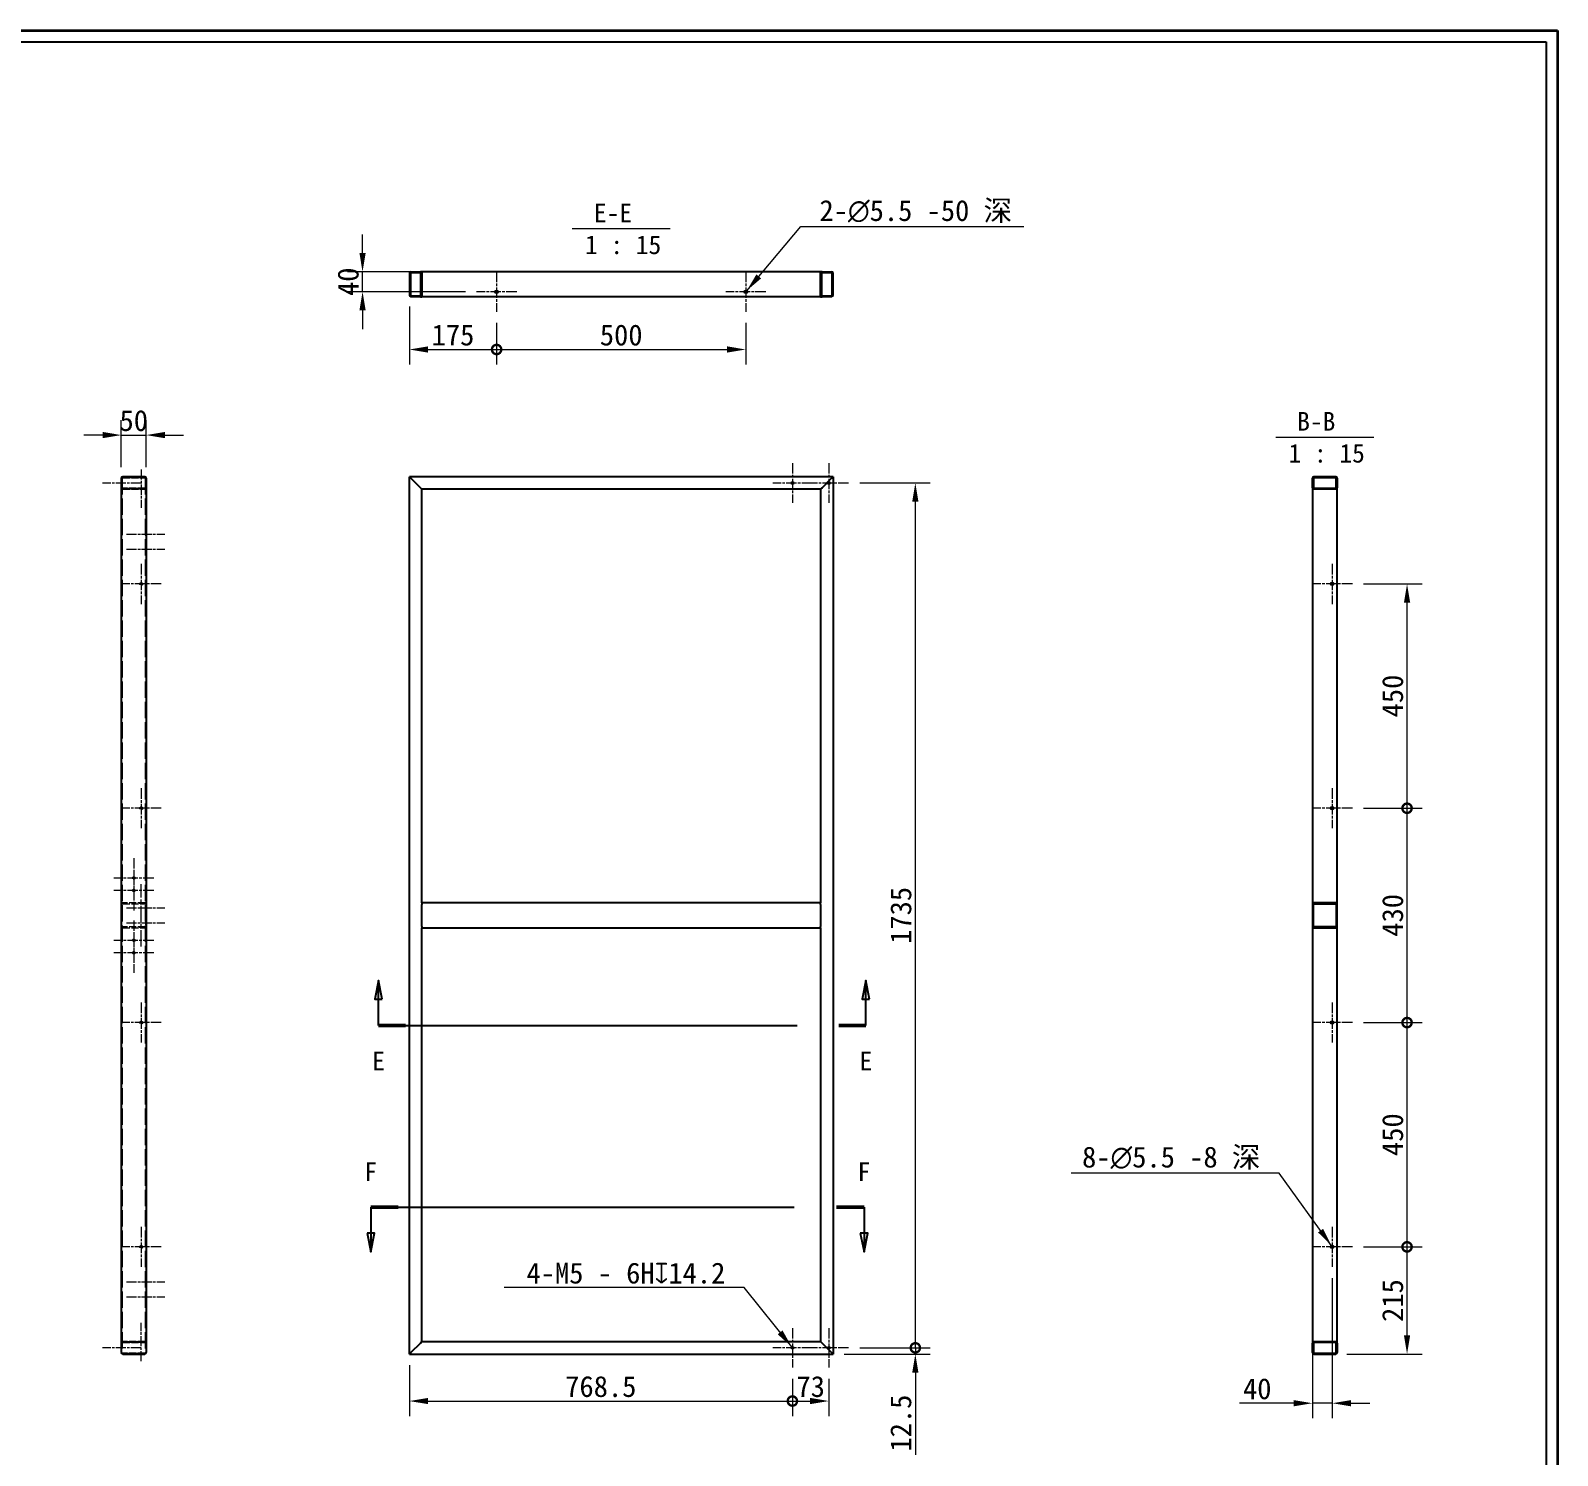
# Model space of a CAD drawing. Header units: millimetres. Extents: x 90 to 6218, y 82 to 4373.
# Drawn here: x 3154 to 6218, y 1514 to 4373 of the extents above; entities that cross this region are included whole.
import ezdxf

# ---------------------------------------------------------------- set-up
doc = ezdxf.new("R2010")
doc.units = ezdxf.units.MM
doc.header["$LTSCALE"] = 15
doc.linetypes.add('CHAIN', pattern=[0.3543, 0.2362, -0.0295, 0.0591, -0.0295])
doc.linetypes.add('DASHED', pattern=[0.2067, 0.1654, -0.0413])
for name, color, linetype, lineweight, true_color in [('中心标记 (ISO)', 1, 'CHAIN', 18, 0xff0000), ('中心线 (ISO)', 1, 'CHAIN', 18, 0xff0000), ('剖切线 (ISO)', 7, 'CHAIN', 25, 0x008000), ('尺寸 (ISO)', 7, 'Continuous', 18, 0x008000), ('符号 (ISO)', 7, 'Continuous', 18, 0x008000), ('隐藏 (ISO)', 5, 'DASHED', 18, 0x0000ff)]:
    doc.layers.add(name, color=color, linetype=linetype, lineweight=lineweight, true_color=true_color)
doc.layers.add('可见 (ISO)', color=7, linetype='Continuous', lineweight=25)
doc.layers.add('图框 (ISO)', color=7, linetype='Continuous', lineweight=35)
doc.styles.add('HZ_33', font='simfang.ttf')
doc.styles.add('文本样式74', font='SimSun.ttf')
doc.styles.add('最新国标', font='simfang.ttf')
doc.dimstyles.new('默认 (GB)', dxfattribs={"dimscale": 15, "dimtxt": 2.8, "dimasz": 2.5, "dimexe": 2, "dimexo": 1.5, "dimgap": 0.5, "dimtad": 1, "dimtoh": 1, "dimdsep": 46, "dimtxsty": '最新国标', "dimcen": 0.09, "dimdle": 10, "dimclrd": 256, "dimclre": 256, "dimclrt": 256, "dimaunit": 1, "dimadec": 3, "dimazin": 2, "dimtfac": 0.535714, "dimtdec": 3, "dimtmove": 0, "dimatfit": 3, "dimfxl": 0, "dimtolj": 1, "dimlwd": -1, "dimlwe": -1, "dimarcsym": 0})
doc.dimstyles.new('默认 (GB)$7', dxfattribs={"dimscale": 15, "dimtxt": 2.8, "dimasz": 2.5, "dimexe": 2, "dimexo": 1.5, "dimgap": 0.5, "dimtad": 1, "dimtoh": 1, "dimdsep": 46, "dimtxsty": '最新国标', "dimcen": 0.09, "dimdle": 10, "dimclrd": 256, "dimclre": 256, "dimclrt": 256, "dimaunit": 1, "dimadec": 3, "dimazin": 2, "dimtfac": 0.535714, "dimtdec": 3, "dimtmove": 0, "dimatfit": 3, "dimfxl": 0, "dimtolj": 1, "dimlwd": -1, "dimlwe": -1, "dimarcsym": 0})

# ---------------------------------------------------------------- blocks, each defined once
blk = doc.blocks.new('图框 最新国标')
at = {"layer": '图框 (ISO)'}
for p, q in [((6, 291.5), (414.5, 291.5)), ((414.5, 291.5), (414.5, 5.5))]:
    blk.add_line(p, q, dxfattribs=at)
at = {"layer": '图框 (ISO)', "color": 7, "linetype": 'Continuous', "lineweight": 25}
for p, q in [((18, 290), (413, 290)), ((18, 290), (413, 290)), ((413, 290), (413, 7)), ((413, 290), (413, 7))]:
    blk.add_line(p, q, dxfattribs=at)
at = {"layer": '图框 (ISO)', "style": '文本样式74'}
blk.add_attdef('零件代号_001', (44.45, 287.25), '', height=2.5, rotation=180, dxfattribs=at)
blk = doc.blocks.new('二维转换剖视图4')
at = {"layer": '剖切线 (ISO)', "linetype": 'Continuous'}
for p, q in [((256.79, 164.43), (256.29, 161.93)), ((256.79, 161.93), (256.79, 164.43)), ((257.29, 161.93), (256.79, 164.43)), ((321.99, 164.43), (321.49, 161.93)), ((321.99, 161.93), (321.99, 164.43)), ((322.49, 161.93), (321.99, 164.43)), ((256.29, 161.93), (257.29, 161.93)), ((256.79, 158.43), (256.79, 161.93)), ((321.49, 161.93), (322.49, 161.93)), ((321.99, 158.43), (321.99, 161.93))]:
    blk.add_line(p, q, dxfattribs=at)
at = {"layer": '剖切线 (ISO)', "linetype": 'CHAIN', "ltscale": 15.804978}
blk.add_line((256.79, 158.43), (321.99, 158.43), dxfattribs=at)
at = {"layer": '剖切线 (ISO)', "linetype": 'Continuous', "lineweight": 50}
for p, q in [((256.79, 158.43), (260.39, 158.43)), ((318.39, 158.43), (321.99, 158.43))]:
    blk.add_line(p, q, dxfattribs=at)
at = {"layer": '剖切线 (ISO)', "linetype": 'Continuous', "flags": 128}
for points in [[(257.29, 161.93), (256.79, 164.43), (256.29, 161.93), (257.29, 161.93)], [(322.49, 161.93), (321.99, 164.43), (321.49, 161.93), (322.49, 161.93)]]:
    blk.add_lwpolyline(points, dxfattribs=at)
at = {"layer": '剖切线 (ISO)'}
for points in [[(257.29, 161.93), (256.79, 164.43), (256.29, 161.93), (257.29, 161.93)], [(322.49, 161.93), (321.99, 164.43), (321.49, 161.93), (322.49, 161.93)]]:
    blk.add_solid(points, dxfattribs=at)
at = {"layer": '剖切线 (ISO)', "char_height": 2.5, "attachment_point": 7, "style": 'HZ_33'}
for insert in [(255.95, 152.43), (321.15, 152.43)]:
    blk.add_mtext('E', dxfattribs=dict(at, insert=insert))
blk = doc.blocks.new('二维转换剖视图5')
at = {"layer": '剖切线 (ISO)', "linetype": 'CHAIN', "ltscale": 15.987717}
blk.add_line((255.77, 134.14), (321.74, 134.14), dxfattribs=at)
at = {"layer": '剖切线 (ISO)', "linetype": 'Continuous', "lineweight": 50}
for p, q in [((255.77, 134.14), (259.43, 134.14)), ((318.07, 134.14), (321.74, 134.14))]:
    blk.add_line(p, q, dxfattribs=at)
at = {"layer": '剖切线 (ISO)', "linetype": 'Continuous'}
for p, q in [((255.77, 134.14), (255.77, 130.64)), ((321.74, 134.14), (321.74, 130.64)), ((255.27, 130.64), (255.77, 128.14)), ((256.27, 130.64), (255.27, 130.64)), ((255.77, 130.64), (255.77, 128.14)), ((255.77, 128.14), (256.27, 130.64)), ((321.24, 130.64), (321.74, 128.14)), ((322.24, 130.64), (321.24, 130.64)), ((321.74, 130.64), (321.74, 128.14)), ((321.74, 128.14), (322.24, 130.64))]:
    blk.add_line(p, q, dxfattribs=at)
at = {"layer": '剖切线 (ISO)', "linetype": 'Continuous', "flags": 128}
for points in [[(255.27, 130.64), (255.77, 128.14), (256.27, 130.64), (255.27, 130.64)], [(321.24, 130.64), (321.74, 128.14), (322.24, 130.64), (321.24, 130.64)]]:
    blk.add_lwpolyline(points, dxfattribs=at)
at = {"layer": '剖切线 (ISO)'}
for points in [[(255.27, 130.64), (255.77, 128.14), (256.27, 130.64), (255.27, 130.64)], [(321.24, 130.64), (321.74, 128.14), (322.24, 130.64), (321.24, 130.64)]]:
    blk.add_solid(points, dxfattribs=at)
at = {"layer": '剖切线 (ISO)', "char_height": 2.5, "attachment_point": 7, "style": 'HZ_33'}
for insert in [(254.91, 137.64), (320.88, 137.64)]:
    blk.add_mtext('F', dxfattribs=dict(at, insert=insert))
blk = doc.blocks.new('*D12')
at = {"layer": 'Defpoints', "color": 0, "transparency": 16777216}
for p in [(3385.9, 3560.9), (3335.9, 3474.3), (3385.9, 3474.3)]:
    blk.add_point(p, dxfattribs=at)
at = {"layer": '尺寸 (ISO)', "color": 116, "true_color": 0x00803f, "transparency": 16777216}
for p, q in [((3335.9, 3496.8), (3335.9, 3590.9)), ((3385.9, 3496.8), (3385.9, 3590.9)), ((3298.4, 3560.9), (3260.9, 3560.9)), ((3335.9, 3560.9), (3385.9, 3560.9)), ((3423.4, 3560.9), (3460.9, 3560.9))]:
    blk.add_line(p, q, dxfattribs=at)
for points in [[(3298.4, 3567.2), (3298.4, 3554.7), (3335.9, 3560.9)], [(3423.4, 3567.2), (3423.4, 3554.7), (3385.9, 3560.9)]]:
    blk.add_solid(points, dxfattribs=at)
at = {"layer": '尺寸 (ISO)', "transparency": 16777216, "insert": (3360.9, 3589.7), "char_height": 42, "attachment_point": 5, "style": '最新国标'}
blk.add_mtext('\\A1;50', dxfattribs=at)
blk = doc.blocks.new('_DotSmall')
at = {"color": 0, "linetype": 'ByBlock', "const_width": 0.5}
blk.add_lwpolyline([(-0.0625, 0, 1), (0.0625, 0, 1)], format="xyb", close=True, dxfattribs=at)
blk = doc.blocks.new('*D31')
at = {"layer": 'Defpoints', "color": 0, "transparency": 16777216}
for p in [(4763.9, 1717.3), (4795, 1729.8), (4929.1, 1729.8)]:
    blk.add_point(p, dxfattribs=at)
at = {"layer": '尺寸 (ISO)', "color": 116, "true_color": 0x00803f, "transparency": 16777216}
for p, q in [((4929.1, 1729.8), (4929.1, 1804.8)), ((4786.4, 1717.3), (4959.1, 1717.3)), ((4817.5, 1729.8), (4959.1, 1729.8)), ((4929.1, 1729.8), (4929.1, 1717.3)), ((4929.1, 1679.8), (4929.1, 1515.2))]:
    blk.add_line(p, q, dxfattribs=at)
blk.add_solid([(4922.8, 1679.8), (4935.3, 1679.8), (4929.1, 1717.3)], dxfattribs=at)
at = {"layer": '尺寸 (ISO)', "color": 116, "true_color": 0x00803f, "transparency": 16777216, "xscale": 37.5, "yscale": 37.5, "zscale": 37.5, "rotation": 270}
blk.add_blockref('_DotSmall', (4929.1, 1729.8), dxfattribs=at)
at = {"layer": '尺寸 (ISO)', "transparency": 16777216, "insert": (4900.2, 1578.7), "char_height": 42, "attachment_point": 5, "rotation": 90, "style": '最新国标'}
blk.add_mtext('\\A1;12.5', dxfattribs=at)
blk = doc.blocks.new('*D32')
at = {"layer": 'Defpoints', "color": 0, "transparency": 16777216}
for p in [(4795, 3464.8), (4929.1, 3464.8), (4795, 1729.8)]:
    blk.add_point(p, dxfattribs=at)
at = {"layer": '尺寸 (ISO)', "color": 116, "true_color": 0x00803f, "transparency": 16777216}
for p, q in [((4817.5, 3464.8), (4959.1, 3464.8)), ((4929.1, 1729.8), (4929.1, 3427.3)), ((4817.5, 1729.8), (4959.1, 1729.8))]:
    blk.add_line(p, q, dxfattribs=at)
blk.add_solid([(4922.8, 3427.3), (4935.3, 3427.3), (4929.1, 3464.8)], dxfattribs=at)
at = {"layer": '尺寸 (ISO)', "color": 116, "true_color": 0x00803f, "transparency": 16777216, "xscale": 37.5, "yscale": 37.5, "zscale": 37.5, "rotation": 270}
blk.add_blockref('_DotSmall', (4929.1, 1729.8), dxfattribs=at)
at = {"layer": '尺寸 (ISO)', "transparency": 16777216, "insert": (4900.3, 2597.3), "char_height": 42, "attachment_point": 5, "rotation": 90, "style": '最新国标'}
blk.add_mtext('\\A1;1735', dxfattribs=at)
blk = doc.blocks.new('*D33')
at = {"layer": 'Defpoints', "color": 0, "transparency": 16777216}
for p in [(3913.9, 1717.3), (4682.4, 1690.2), (4682.4, 1623)]:
    blk.add_point(p, dxfattribs=at)
at = {"layer": '尺寸 (ISO)', "color": 116, "true_color": 0x00803f, "transparency": 16777216}
for p, q in [((3913.9, 1694.8), (3913.9, 1593)), ((4682.4, 1667.7), (4682.4, 1593)), ((3951.4, 1623), (4682.4, 1623))]:
    blk.add_line(p, q, dxfattribs=at)
blk.add_solid([(3951.4, 1629.3), (3951.4, 1616.8), (3913.9, 1623)], dxfattribs=at)
at = {"layer": '尺寸 (ISO)', "color": 116, "true_color": 0x00803f, "transparency": 16777216, "xscale": 37.5, "yscale": 37.5, "zscale": 37.5}
blk.add_blockref('_DotSmall', (4682.4, 1623), dxfattribs=at)
at = {"layer": '尺寸 (ISO)', "transparency": 16777216, "insert": (4298, 1651.9), "char_height": 42, "attachment_point": 5, "style": '最新国标'}
blk.add_mtext('\\A1;768.5', dxfattribs=at)
blk = doc.blocks.new('*D34')
at = {"layer": 'Defpoints', "color": 0, "transparency": 16777216}
for p in [(4682.4, 1690.2), (4755.4, 1690.2), (4755.4, 1623)]:
    blk.add_point(p, dxfattribs=at)
at = {"layer": '尺寸 (ISO)', "color": 116, "true_color": 0x00803f, "transparency": 16777216}
for p, q in [((4682.4, 1667.7), (4682.4, 1593)), ((4755.4, 1667.7), (4755.4, 1593)), ((4682.4, 1623), (4717.9, 1623))]:
    blk.add_line(p, q, dxfattribs=at)
blk.add_solid([(4717.9, 1629.3), (4717.9, 1616.8), (4755.4, 1623)], dxfattribs=at)
at = {"layer": '尺寸 (ISO)', "color": 116, "true_color": 0x00803f, "transparency": 16777216, "xscale": 37.5, "yscale": 37.5, "zscale": 37.5, "rotation": 180}
blk.add_blockref('_DotSmall', (4682.4, 1623), dxfattribs=at)
at = {"layer": '尺寸 (ISO)', "transparency": 16777216, "insert": (4719.1, 1651.8), "char_height": 42, "attachment_point": 5, "style": '最新国标'}
blk.add_mtext('\\A1;73', dxfattribs=at)
blk = doc.blocks.new('*D36')
at = {"layer": 'Defpoints', "color": 0, "transparency": 16777216}
for p in [(5806, 1932.3), (5915.7, 1932.3), (5772.7, 1717.3)]:
    blk.add_point(p, dxfattribs=at)
at = {"layer": '尺寸 (ISO)', "color": 116, "true_color": 0x00803f, "transparency": 16777216}
for p, q in [((5828.5, 1932.3), (5945.7, 1932.3)), ((5915.7, 1754.8), (5915.7, 1932.3)), ((5795.2, 1717.3), (5945.7, 1717.3))]:
    blk.add_line(p, q, dxfattribs=at)
blk.add_solid([(5909.5, 1754.8), (5922, 1754.8), (5915.7, 1717.3)], dxfattribs=at)
at = {"layer": '尺寸 (ISO)', "color": 116, "true_color": 0x00803f, "transparency": 16777216, "xscale": 37.5, "yscale": 37.5, "zscale": 37.5, "rotation": 90}
blk.add_blockref('_DotSmall', (5915.7, 1932.3), dxfattribs=at)
at = {"layer": '尺寸 (ISO)', "transparency": 16777216, "insert": (5887, 1824.6), "char_height": 42, "attachment_point": 5, "rotation": 90, "style": '最新国标'}
blk.add_mtext('\\A1;215', dxfattribs=at)
blk = doc.blocks.new('*D37')
at = {"layer": 'Defpoints', "color": 0, "transparency": 16777216}
for p in [(5806, 2382.3), (5915.7, 2382.3), (5806, 1932.3)]:
    blk.add_point(p, dxfattribs=at)
at = {"layer": '尺寸 (ISO)', "color": 116, "true_color": 0x00803f, "transparency": 16777216}
for p, q in [((5828.5, 2382.3), (5945.7, 2382.3)), ((5915.7, 1932.3), (5915.7, 2382.3)), ((5828.5, 1932.3), (5945.7, 1932.3))]:
    blk.add_line(p, q, dxfattribs=at)
at = {"layer": '尺寸 (ISO)', "color": 116, "true_color": 0x00803f, "transparency": 16777216, "xscale": 37.5, "yscale": 37.5, "zscale": 37.5}
for p, rotation in [((5915.7, 2382.3), 90), ((5915.7, 1932.3), 270)]:
    blk.add_blockref('_DotSmall', p, dxfattribs=dict(at, rotation=rotation))
at = {"layer": '尺寸 (ISO)', "transparency": 16777216, "insert": (5887, 2157.4), "char_height": 42, "attachment_point": 5, "rotation": 90, "style": '最新国标'}
blk.add_mtext('\\A1;450', dxfattribs=at)
blk = doc.blocks.new('*D38')
at = {"layer": 'Defpoints', "color": 0, "transparency": 16777216}
for p in [(5806, 2812.3), (5915.7, 2812.3), (5806, 2382.3)]:
    blk.add_point(p, dxfattribs=at)
at = {"layer": '尺寸 (ISO)', "color": 116, "true_color": 0x00803f, "transparency": 16777216}
for p, q in [((5828.5, 2812.3), (5945.7, 2812.3)), ((5915.7, 2382.3), (5915.7, 2812.3)), ((5828.5, 2382.3), (5945.7, 2382.3))]:
    blk.add_line(p, q, dxfattribs=at)
at = {"layer": '尺寸 (ISO)', "color": 116, "true_color": 0x00803f, "transparency": 16777216, "xscale": 37.5, "yscale": 37.5, "zscale": 37.5}
for p, rotation in [((5915.7, 2812.3), 90), ((5915.7, 2382.3), 270)]:
    blk.add_blockref('_DotSmall', p, dxfattribs=dict(at, rotation=rotation))
at = {"layer": '尺寸 (ISO)', "transparency": 16777216, "insert": (5887, 2597.4), "char_height": 42, "attachment_point": 5, "rotation": 90, "style": '最新国标'}
blk.add_mtext('\\A1;430', dxfattribs=at)
blk = doc.blocks.new('*D39')
at = {"layer": 'Defpoints', "color": 0, "transparency": 16777216}
for p in [(5806, 3262.3), (5915.7, 3262.3), (5806, 2812.3)]:
    blk.add_point(p, dxfattribs=at)
at = {"layer": '尺寸 (ISO)', "color": 116, "true_color": 0x00803f, "transparency": 16777216}
for p, q in [((5828.5, 3262.3), (5945.7, 3262.3)), ((5915.7, 2812.3), (5915.7, 3224.8)), ((5828.5, 2812.3), (5945.7, 2812.3))]:
    blk.add_line(p, q, dxfattribs=at)
blk.add_solid([(5909.5, 3224.8), (5922, 3224.8), (5915.7, 3262.3)], dxfattribs=at)
at = {"layer": '尺寸 (ISO)', "color": 116, "true_color": 0x00803f, "transparency": 16777216, "xscale": 37.5, "yscale": 37.5, "zscale": 37.5, "rotation": 270}
blk.add_blockref('_DotSmall', (5915.7, 2812.3), dxfattribs=at)
at = {"layer": '尺寸 (ISO)', "transparency": 16777216, "insert": (5887, 3037.4), "char_height": 42, "attachment_point": 5, "rotation": 90, "style": '最新国标'}
blk.add_mtext('\\A1;450', dxfattribs=at)
blk = doc.blocks.new('*D46')
at = {"layer": 'Defpoints', "color": 0, "transparency": 16777216}
for p in [(3913.9, 3841.5), (4088.9, 3808.3), (4088.9, 3732.6)]:
    blk.add_point(p, dxfattribs=at)
at = {"layer": '尺寸 (ISO)', "color": 116, "true_color": 0x00803f, "transparency": 16777216}
for p, q in [((3913.9, 3819), (3913.9, 3702.6)), ((4088.9, 3785.8), (4088.9, 3702.6)), ((3951.4, 3732.6), (4088.9, 3732.6))]:
    blk.add_line(p, q, dxfattribs=at)
blk.add_solid([(3951.4, 3738.9), (3951.4, 3726.4), (3913.9, 3732.6)], dxfattribs=at)
at = {"layer": '尺寸 (ISO)', "color": 116, "true_color": 0x00803f, "transparency": 16777216, "xscale": 37.5, "yscale": 37.5, "zscale": 37.5}
blk.add_blockref('_DotSmall', (4088.9, 3732.6), dxfattribs=at)
at = {"layer": '尺寸 (ISO)', "transparency": 16777216, "insert": (4001.4, 3761.4), "char_height": 42, "attachment_point": 5, "style": '最新国标'}
blk.add_mtext('\\A1;175', dxfattribs=at)
blk = doc.blocks.new('*D47')
at = {"layer": 'Defpoints', "color": 0, "transparency": 16777216}
for p in [(4088.9, 3808.3), (4588.9, 3808.3), (4588.9, 3732.6)]:
    blk.add_point(p, dxfattribs=at)
at = {"layer": '尺寸 (ISO)', "color": 116, "true_color": 0x00803f, "transparency": 16777216}
for p, q in [((4088.9, 3785.8), (4088.9, 3702.6)), ((4588.9, 3785.8), (4588.9, 3702.6)), ((4088.9, 3732.6), (4551.4, 3732.6))]:
    blk.add_line(p, q, dxfattribs=at)
blk.add_solid([(4551.4, 3738.9), (4551.4, 3726.4), (4588.9, 3732.6)], dxfattribs=at)
at = {"layer": '尺寸 (ISO)', "color": 116, "true_color": 0x00803f, "transparency": 16777216, "xscale": 37.5, "yscale": 37.5, "zscale": 37.5, "rotation": 180}
blk.add_blockref('_DotSmall', (4088.9, 3732.6), dxfattribs=at)
at = {"layer": '尺寸 (ISO)', "transparency": 16777216, "insert": (4338.9, 3761.4), "char_height": 42, "attachment_point": 5, "style": '最新国标'}
blk.add_mtext('\\A1;500', dxfattribs=at)
blk = doc.blocks.new('*D48')
at = {"layer": 'Defpoints', "color": 0, "transparency": 16777216}
for p in [(5765.7, 1892), (5725.7, 1739.3), (5765.7, 1618.6)]:
    blk.add_point(p, dxfattribs=at)
at = {"layer": '尺寸 (ISO)', "color": 116, "true_color": 0x00803f, "transparency": 16777216}
for p, q in [((5765.7, 1869.5), (5765.7, 1588.6)), ((5725.7, 1716.8), (5725.7, 1588.6)), ((5688.2, 1618.6), (5579.5, 1618.6)), ((5765.7, 1618.6), (5725.7, 1618.6)), ((5803.2, 1618.6), (5840.7, 1618.6))]:
    blk.add_line(p, q, dxfattribs=at)
for points in [[(5688.2, 1624.9), (5688.2, 1612.4), (5725.7, 1618.6)], [(5803.2, 1624.9), (5803.2, 1612.4), (5765.7, 1618.6)]]:
    blk.add_solid(points, dxfattribs=at)
at = {"layer": '尺寸 (ISO)', "transparency": 16777216, "insert": (5615.1, 1647.4), "char_height": 42, "attachment_point": 5, "style": '最新国标'}
blk.add_mtext('\\A1;40', dxfattribs=at)
blk = doc.blocks.new('*D52')
at = {"layer": 'Defpoints', "color": 0, "transparency": 16777216}
for p in [(3819.9, 3888.5), (3938.9, 3888.5), (4048.7, 3848.5)]:
    blk.add_point(p, dxfattribs=at)
at = {"layer": '尺寸 (ISO)', "color": 116, "true_color": 0x00803f, "transparency": 16777216}
for p, q in [((3819.9, 3926), (3819.9, 3963.5)), ((3916.4, 3888.5), (3789.9, 3888.5)), ((3819.9, 3848.5), (3819.9, 3888.5)), ((4026.2, 3848.5), (3789.9, 3848.5)), ((3819.9, 3811), (3819.9, 3773.5))]:
    blk.add_line(p, q, dxfattribs=at)
for points in [[(3813.7, 3926), (3826.2, 3926), (3819.9, 3888.5)], [(3813.7, 3811), (3826.2, 3811), (3819.9, 3848.5)]]:
    blk.add_solid(points, dxfattribs=at)
at = {"layer": '尺寸 (ISO)', "transparency": 16777216, "insert": (3791.2, 3868.5), "char_height": 42, "attachment_point": 5, "rotation": 90, "style": '最新国标'}
blk.add_mtext('\\A1;40', dxfattribs=at)

msp = doc.modelspace()

# ---------------------------------------------------------------- linework, layer by layer
at = {"layer": '中心标记 (ISO)', "ltscale": 5.96338}
for p, q in [((4088.915, 3888.759), (4088.915, 3808.259)), ((4588.915, 3888.759), (4588.915, 3808.259)), ((4129.165, 3848.509), (4048.665, 3848.509)), ((4629.165, 3848.509), (4548.665, 3848.509)), ((3375.86, 3302.519), (3375.86, 3222.019)), ((5765.709, 3302.519), (5765.709, 3222.019)), ((3416.11, 3262.269), (3335.61, 3262.269)), ((5805.959, 3262.269), (5725.459, 3262.269)), ((3375.86, 2852.519), (3375.86, 2772.019)), ((5765.709, 2852.519), (5765.709, 2772.019)), ((3416.11, 2812.269), (3335.61, 2812.269)), ((5805.959, 2812.269), (5725.459, 2812.269)), ((3375.86, 2422.519), (3375.86, 2342.019)), ((5765.709, 2422.519), (5765.709, 2342.019)), ((3416.11, 2382.269), (3335.61, 2382.269)), ((5805.959, 2382.269), (5725.459, 2382.269)), ((3375.86, 1972.519), (3375.86, 1892.019)), ((5765.709, 1972.519), (5765.709, 1892.019)), ((3416.11, 1932.269), (3335.61, 1932.269)), ((5805.959, 1932.269), (5725.459, 1932.269))]:
    msp.add_line(p, q, dxfattribs=at)
at = {"layer": '中心标记 (ISO)', "ltscale": 5.862186}
for p, q in [((4682.415, 3504.336), (4682.415, 3425.202)), ((4755.415, 3504.336), (4755.415, 3425.202)), ((4721.982, 3464.769), (4642.848, 3464.769)), ((4794.982, 3464.769), (4715.848, 3464.769)), ((4682.415, 1769.336), (4682.415, 1690.202)), ((4755.415, 1769.336), (4755.415, 1690.202)), ((4721.982, 1729.769), (4642.848, 1729.769)), ((4794.982, 1729.769), (4715.848, 1729.769))]:
    msp.add_line(p, q, dxfattribs=at)
at = {"layer": '中心标记 (ISO)', "ltscale": 5.920191}
for p, q in [((3360.86, 2712.227), (3360.86, 2632.31)), ((3400.818, 2672.269), (3320.901, 2672.269)), ((3360.86, 2687.227), (3360.86, 2607.31)), ((3400.818, 2647.269), (3320.901, 2647.269)), ((3360.86, 2587.227), (3360.86, 2507.31)), ((3400.818, 2547.269), (3320.901, 2547.269)), ((3360.86, 2562.227), (3360.86, 2482.31)), ((3400.818, 2522.269), (3320.901, 2522.269))]:
    msp.add_line(p, q, dxfattribs=at)
at = {"layer": '中心线 (ISO)', "ltscale": 5.704098}
for p, q in [((3375.36, 3464.769), (3298.36, 3464.769)), ((3375.86, 3491.769), (3375.86, 3414.769)), ((3346.36, 3362.269), (3423.36, 3362.269)), ((3346.36, 3332.269), (3423.36, 3332.269)), ((3346.36, 2612.269), (3423.36, 2612.269)), ((3346.36, 2582.269), (3423.36, 2582.269)), ((3346.36, 1862.269), (3423.36, 1862.269)), ((3346.36, 1832.269), (3423.36, 1832.269)), ((3375.86, 1702.769), (3375.86, 1779.769)), ((3375.36, 1729.769), (3298.36, 1729.769))]:
    msp.add_line(p, q, dxfattribs=at)
at = {"layer": '中心线 (ISO)', "ltscale": 9.259962}
msp.add_line((3375.86, 2534.769), (3375.86, 2659.769), dxfattribs=at)
at = {"layer": '可见 (ISO)'}
for p, q in [((3913.915, 3885.509), (3913.915, 3841.509)), ((3915.915, 3885.509), (3915.915, 3841.509)), ((3916.915, 3888.509), (3935.915, 3888.509)), ((3935.915, 3886.509), (3916.915, 3886.509)), ((3938.915, 3888.509), (3935.915, 3888.509)), ((3936.915, 3841.509), (3936.915, 3885.509)), ((4738.915, 3888.509), (3938.915, 3888.509)), ((3938.915, 3888.509), (3938.915, 3885.509)), ((3938.915, 3885.509), (3938.915, 3841.509)), ((4738.915, 3885.509), (4738.915, 3888.509)), ((4741.915, 3888.509), (4738.915, 3888.509)), ((4738.915, 3841.509), (4738.915, 3885.509)), ((4740.915, 3885.509), (4740.915, 3841.509)), ((4741.915, 3888.509), (4760.915, 3888.509)), ((4760.915, 3886.509), (4741.915, 3886.509)), ((4761.915, 3841.509), (4761.915, 3885.509)), ((4763.915, 3841.509), (4763.915, 3885.509)), ((3916.915, 3840.509), (3935.915, 3840.509)), ((3935.915, 3838.509), (3916.915, 3838.509)), ((3935.915, 3838.509), (3938.915, 3838.509)), ((3938.915, 3841.509), (3938.915, 3838.509)), ((4738.915, 3838.509), (3938.915, 3838.509)), ((4738.915, 3838.509), (4738.915, 3841.509)), ((4738.915, 3838.509), (4741.915, 3838.509)), ((4741.915, 3840.509), (4760.915, 3840.509)), ((4760.915, 3838.509), (4741.915, 3838.509)), ((3335.86, 3474.269), (3335.86, 1720.269)), ((3338.86, 3477.269), (3382.86, 3477.269)), ((3382.86, 3477.269), (3338.86, 3477.269)), ((3385.86, 3474.269), (3385.86, 1720.269)), ((3913.915, 3477.269), (3916.915, 3474.269)), ((3913.915, 1717.269), (3913.915, 3477.269)), ((3916.915, 3474.269), (3913.915, 3477.269)), ((4763.915, 3477.269), (3913.915, 3477.269)), ((3935.915, 3455.269), (3916.915, 3474.269)), ((3916.915, 3474.269), (3935.915, 3455.269)), ((4760.915, 3474.269), (4741.915, 3455.269)), ((4741.915, 3455.269), (4760.915, 3474.269)), ((4760.915, 3474.269), (4763.915, 3477.269)), ((4763.915, 3477.269), (4760.915, 3474.269)), ((4763.915, 3477.269), (4763.915, 1717.269)), ((5725.709, 3455.269), (5725.709, 3474.269)), ((5727.709, 3474.269), (5727.709, 3455.269)), ((5772.709, 3477.269), (5728.709, 3477.269)), ((5772.709, 3475.269), (5728.709, 3475.269)), ((5773.709, 3455.269), (5773.709, 3474.269)), ((5775.709, 3474.269), (5775.709, 3455.269)), ((3935.915, 3455.269), (3938.915, 3452.269)), ((3938.915, 3452.269), (3935.915, 3455.269)), ((3938.915, 2622.269), (3938.915, 3452.269)), ((4738.915, 3452.269), (3938.915, 3452.269)), ((4738.915, 3452.269), (4741.915, 3455.269)), ((4741.915, 3455.269), (4738.915, 3452.269)), ((4738.915, 3452.269), (4738.915, 2622.269)), ((5725.709, 3455.269), (5725.709, 2619.269)), ((5728.709, 3454.269), (5772.709, 3454.269)), ((5772.709, 3452.269), (5728.709, 3452.269)), ((5775.709, 2619.269), (5775.709, 3455.269)), ((4738.915, 2622.269), (3938.915, 2622.269)), ((3938.915, 2622.269), (3938.915, 2619.269)), ((3938.915, 2575.269), (3938.915, 2619.269)), ((4738.915, 2619.269), (4738.915, 2622.269)), ((4738.915, 2619.269), (4738.915, 2575.269)), ((5725.709, 2619.269), (5725.709, 2575.269)), ((5727.709, 2575.269), (5727.709, 2619.269)), ((5772.709, 2622.269), (5728.709, 2622.269)), ((5728.709, 2620.269), (5772.709, 2620.269)), ((5773.709, 2619.269), (5773.709, 2575.269)), ((5775.709, 2575.269), (5775.709, 2619.269)), ((3938.915, 2575.269), (3938.915, 2572.269)), ((4738.915, 2572.269), (4738.915, 2575.269)), ((5725.709, 2575.269), (5725.709, 1739.269)), ((5772.709, 2574.269), (5728.709, 2574.269)), ((5775.709, 1739.269), (5775.709, 2575.269)), ((3938.915, 2572.269), (4738.915, 2572.269)), ((3938.915, 1742.269), (3938.915, 2572.269)), ((4738.915, 2572.269), (4738.915, 1742.269)), ((5728.709, 2572.269), (5772.709, 2572.269)), ((3382.86, 1717.269), (3338.86, 1717.269)), ((3338.86, 1717.269), (3382.86, 1717.269)), ((3916.915, 1720.269), (3913.915, 1717.269)), ((3913.915, 1717.269), (3916.915, 1720.269)), ((3913.915, 1717.269), (4763.915, 1717.269)), ((3916.915, 1720.269), (3935.915, 1739.269)), ((3935.915, 1739.269), (3916.915, 1720.269)), ((3938.915, 1742.269), (3935.915, 1739.269)), ((3935.915, 1739.269), (3938.915, 1742.269)), ((3938.915, 1742.269), (4738.915, 1742.269)), ((4741.915, 1739.269), (4738.915, 1742.269)), ((4738.915, 1742.269), (4741.915, 1739.269)), ((4741.915, 1739.269), (4760.915, 1720.269)), ((4760.915, 1720.269), (4741.915, 1739.269)), ((4763.915, 1717.269), (4760.915, 1720.269)), ((4760.915, 1720.269), (4763.915, 1717.269)), ((5725.709, 1720.269), (5725.709, 1739.269)), ((5727.709, 1739.269), (5727.709, 1720.269)), ((5728.709, 1742.269), (5772.709, 1742.269)), ((5772.709, 1740.269), (5728.709, 1740.269)), ((5728.709, 1719.269), (5772.709, 1719.269)), ((5728.709, 1717.269), (5772.709, 1717.269)), ((5773.709, 1720.269), (5773.709, 1739.269)), ((5775.709, 1739.269), (5775.709, 1720.269))]:
    msp.add_line(p, q, dxfattribs=at)
for centre, radius in [((4088.915, 3848.509), 2.75), ((4588.915, 3848.509), 2.75), ((4682.415, 3464.769), 2.067), ((4755.415, 3464.769), 2.067), ((5765.709, 3262.269), 2.75), ((5765.709, 2812.269), 2.75), ((5765.709, 2382.269), 2.75), ((5765.709, 1932.269), 2.75), ((4682.415, 1729.769), 2.067), ((4755.415, 1729.769), 2.067)]:
    msp.add_circle(centre, radius, dxfattribs=at)
for centre, radius, start, end in [((3916.915, 3885.509), 3, 90, 180), ((3916.915, 3885.509), 1, 90, 180), ((3935.915, 3885.509), 3, 0, 90), ((3935.915, 3885.509), 1, 0, 90), ((4741.915, 3885.509), 3, 90, 180), ((4741.915, 3885.509), 1, 90, 180), ((4760.915, 3885.509), 3, 0, 90), ((4760.915, 3885.509), 1, 0, 90), ((3916.915, 3841.509), 3, 180, 270), ((3916.915, 3841.509), 1, 180, 270), ((3935.915, 3841.509), 3, 270, 0), ((3935.915, 3841.509), 1, 270, 0), ((4741.915, 3841.509), 3, 180, 270), ((4741.915, 3841.509), 1, 180, 270), ((4760.915, 3841.509), 1, 270, 0), ((4760.915, 3841.509), 3, 270, 0), ((3338.86, 3474.269), 3, 90, 180), ((3338.86, 3474.269), 3, 90, 180), ((3382.86, 3474.269), 3, 0, 90), ((3382.86, 3474.269), 3, 0, 90), ((5728.709, 3474.269), 3, 90, 180), ((5728.709, 3474.269), 1, 90, 180), ((5772.709, 3474.269), 3, 0, 90), ((5772.709, 3474.269), 1, 0, 90), ((5728.709, 3455.269), 3, 180, 270), ((5728.709, 3455.269), 1, 180, 270), ((5772.709, 3455.269), 1, 270, 0), ((5772.709, 3455.269), 3, 270, 0), ((5728.709, 2619.269), 3, 90, 180), ((5728.709, 2619.269), 1, 90, 180), ((5772.709, 2619.269), 3, 0, 90), ((5772.709, 2619.269), 1, 0, 90), ((5728.709, 2575.269), 3, 180, 270), ((5728.709, 2575.269), 1, 180, 270), ((5772.709, 2575.269), 3, 270, 0), ((5772.709, 2575.269), 1, 270, 0), ((3338.86, 1720.269), 3, 180, 270), ((3338.86, 1720.269), 3, 180, 270), ((3382.86, 1720.269), 3, 270, 0), ((3382.86, 1720.269), 3, 270, 0), ((5728.709, 1739.269), 3, 90, 180), ((5728.709, 1720.269), 3, 180, 270), ((5728.709, 1739.269), 1, 90, 180), ((5728.709, 1720.269), 1, 180, 270), ((5772.709, 1739.269), 3, 0, 90), ((5772.709, 1739.269), 1, 0, 90), ((5772.709, 1720.269), 1, 270, 0), ((5772.709, 1720.269), 3, 270, 0)]:
    msp.add_arc(centre, radius, start, end, dxfattribs=at)
at = {"layer": '符号 (ISO)'}
for p, q in [((4240.67, 3975.065), (4437.161, 3975.065)), ((5652.463, 3556.86), (5848.954, 3556.86))]:
    msp.add_line(p, q, dxfattribs=at)
at = {"layer": '隐藏 (ISO)', "ltscale": 0.25386}
for p, q in [((3337.86, 3466.836), (3335.86, 3466.836)), ((3337.86, 3462.702), (3335.86, 3462.702)), ((3373.11, 3454.269), (3373.11, 3452.269)), ((3378.61, 3454.269), (3378.61, 3452.269)), ((3383.86, 3364.727), (3385.86, 3364.727)), ((3383.86, 3359.81), (3385.86, 3359.81)), ((3383.86, 3334.727), (3385.86, 3334.727)), ((3383.86, 3329.81), (3385.86, 3329.81)), ((3373.11, 2620.269), (3373.11, 2622.269)), ((3378.61, 2620.269), (3378.61, 2622.269)), ((3383.86, 2614.727), (3385.86, 2614.727)), ((3383.86, 2609.81), (3385.86, 2609.81)), ((3373.11, 2572.269), (3373.11, 2574.269)), ((3378.61, 2572.269), (3378.61, 2574.269)), ((3383.86, 2584.727), (3385.86, 2584.727)), ((3383.86, 2579.81), (3385.86, 2579.81)), ((3383.86, 1864.727), (3385.86, 1864.727)), ((3383.86, 1859.81), (3385.86, 1859.81)), ((3383.86, 1834.727), (3385.86, 1834.727)), ((3383.86, 1829.81), (3385.86, 1829.81)), ((3337.86, 1731.836), (3335.86, 1731.836)), ((3337.86, 1727.702), (3335.86, 1727.702)), ((3373.11, 1740.269), (3373.11, 1742.269)), ((3378.61, 1740.269), (3378.61, 1742.269))]:
    msp.add_line(p, q, dxfattribs=at)
at = {"layer": '隐藏 (ISO)', "ltscale": 13.156168}
for p, q in [((3337.86, 3474.269), (3337.86, 1720.269)), ((3383.86, 3474.269), (3383.86, 1720.269))]:
    msp.add_line(p, q, dxfattribs=at)
at = {"layer": '隐藏 (ISO)', "ltscale": 5.58701}
for p, q in [((3338.86, 3475.269), (3382.86, 3475.269)), ((3382.86, 3475.269), (3338.86, 3475.269)), ((3382.86, 3454.269), (3338.86, 3454.269)), ((3338.86, 3454.269), (3382.86, 3454.269)), ((3338.86, 3452.269), (3382.86, 3452.269)), ((3382.86, 3452.269), (3338.86, 3452.269)), ((3382.86, 2622.269), (3338.86, 2622.269)), ((3338.86, 2620.269), (3382.86, 2620.269)), ((3382.86, 2574.269), (3338.86, 2574.269)), ((3338.86, 2572.269), (3382.86, 2572.269)), ((3382.86, 1742.269), (3338.86, 1742.269)), ((3338.86, 1742.269), (3382.86, 1742.269)), ((3338.86, 1740.269), (3382.86, 1740.269)), ((3382.86, 1740.269), (3338.86, 1740.269)), ((3382.86, 1719.269), (3338.86, 1719.269)), ((3338.86, 1719.269), (3382.86, 1719.269))]:
    msp.add_line(p, q, dxfattribs=at)
at = {"layer": '隐藏 (ISO)', "ltscale": 2.193953}
for centre in [(3375.86, 3262.269), (3375.86, 2812.269), (3375.86, 2382.269), (3375.86, 1932.269)]:
    msp.add_circle(centre, 2.75, dxfattribs=at)
at = {"layer": '隐藏 (ISO)', "ltscale": 1.961383}
for centre in [(3360.86, 2672.269), (3360.86, 2647.269), (3360.86, 2547.269), (3360.86, 2522.269)]:
    msp.add_circle(centre, 2.459, dxfattribs=at)
at = {"layer": '隐藏 (ISO)', "ltscale": 0.242444}
for centre, start, end in [((3338.86, 3474.269), 90, 180), ((3338.86, 3474.269), 90, 180), ((3382.86, 3474.269), 0, 90), ((3382.86, 3474.269), 0, 90), ((3338.86, 3455.269), 180, 270), ((3338.86, 3455.269), 180, 270), ((3382.86, 3455.269), 270, 0), ((3382.86, 3455.269), 270, 0), ((3338.86, 1739.269), 90, 180), ((3338.86, 1739.269), 90, 180), ((3338.86, 1720.269), 180, 270), ((3338.86, 1720.269), 180, 270), ((3382.86, 1739.269), 0, 90), ((3382.86, 1739.269), 0, 90), ((3382.86, 1720.269), 270, 0), ((3382.86, 1720.269), 270, 0)]:
    msp.add_arc(centre, 1, start, end, dxfattribs=at)
at = {"layer": '隐藏 (ISO)', "ltscale": 0.727532}
for centre, start, end in [((3338.86, 3455.269), 180, 270), ((3338.86, 3455.269), 180, 270), ((3382.86, 3455.269), 270, 0), ((3382.86, 3455.269), 270, 0), ((3338.86, 1739.269), 90, 180), ((3338.86, 1739.269), 90, 180), ((3382.86, 1739.269), 0, 90), ((3382.86, 1739.269), 0, 90)]:
    msp.add_arc(centre, 3, start, end, dxfattribs=at)
at = {"layer": '隐藏 (ISO)', "ltscale": 0.598278}
for centre, start, end in [((3338.86, 2619.269), 90, 180), ((3382.86, 2619.269), 0, 90), ((3338.86, 2575.269), 180, 270), ((3382.86, 2575.269), 270, 0)]:
    msp.add_arc(centre, 3, start, end, dxfattribs=at)
at = {"layer": '隐藏 (ISO)', "ltscale": 0.199359}
for centre, start, end in [((3338.86, 2619.269), 90, 180), ((3382.86, 2619.269), 0, 90), ((3338.86, 2575.269), 180, 270), ((3382.86, 2575.269), 270, 0)]:
    msp.add_arc(centre, 1, start, end, dxfattribs=at)

# ---------------------------------------------------------------- block references
at = {"xscale": 15, "yscale": 15, "zscale": 15}
msp.add_blockref('图框 最新国标', (0, 0), dxfattribs=at)
at = {"layer": '剖切线 (ISO)', "xscale": 15, "yscale": 15, "zscale": 15}
for name in ['二维转换剖视图4', '二维转换剖视图5']:
    msp.add_blockref(name, (0, 0), dxfattribs=at)

# ---------------------------------------------------------------- texts
at = {"layer": '符号 (ISO)', "char_height": 37.5, "attachment_point": 7, "style": 'HZ_33'}
for s, insert in [('E-E ', (4284.215, 3987.983)), (' 1 : 15', (4240.67, 3923.33)), ('B-B ', (5695.288, 3569.778)), (' 1 : 15', (5652.463, 3505.126))]:
    msp.add_mtext(s, dxfattribs=dict(at, insert=insert))
at = {"layer": '符号 (ISO)', "char_height": 42, "line_spacing_factor": 0.49, "style": '最新国标'}
for s, insert, width, attachment_point in [('2-\\fAIGDT|b0|i0;{\\H42.0000;n}\\fFangSong|b0|i0;{\\H42.0000;5.5 -50 深}', (4736.749, 3986.106), 428.57404, 7), ('8-\\fAIGDT|b0|i0;{\\H42.0000;n}\\fFangSong|b0|i0;{\\H42.0000;5.5 -8 深}', (5621.566, 2087.219), 396.82106, 9), ('4-M5 - 6H\\fAIGDT|b0|i0;{\\H42.0000;x}\\fFangSong|b0|i0;{\\H42.0000;14.2}', (4547.892, 1858.126), 462.25148, 9)]:
    msp.add_mtext(s, dxfattribs=dict(at, insert=insert, width=width, attachment_point=attachment_point))

# ---------------------------------------------------------------- dimensions: what is measured, and where the dimension line sits
at = {"layer": '尺寸 (ISO)', "color": 116, "true_color": 0x00803f}
for base, p1, p2, angle, override, picture, middle in [((3819.934, 3888.509), (4048.665, 3848.509), (3938.915, 3888.509), 90, {"dimgap": 0.5, "dimtoh": 0, "dimdec": 2, "dimtol": 0, "dimlim": 0, "dimtp": 0, "dimtm": 0, "dimtdec": 3, "dimtofl": 1, "dimatfit": 1}, '*D52', (3819.934, 3868.509)), ((4088.915, 3732.611), (3913.915, 3841.509), (4088.915, 3808.259), 180, {"dimgap": 0.5, "dimtoh": 0, "dimdec": 2, "dimblk2": 'DotSmall', "dimsah": 1, "dimdle": 0, "dimtol": 0, "dimlim": 0, "dimtp": 0, "dimtm": 0, "dimtdec": 3, "dimtofl": 0, "dimatfit": 1}, '*D46', (4001.415, 3732.611)), ((4588.915, 3732.611), (4088.915, 3808.259), (4588.915, 3808.259), 180, {"dimgap": 0.5, "dimtoh": 0, "dimdec": 2, "dimblk1": 'DotSmall', "dimsah": 1, "dimdle": 0, "dimtol": 0, "dimlim": 0, "dimtp": 0, "dimtm": 0, "dimtdec": 3, "dimtofl": 0, "dimatfit": 1}, '*D47', (4338.915, 3732.611)), ((3385.86, 3560.938), (3335.86, 3474.269), (3385.86, 3474.269), 180, {"dimgap": 0.5, "dimtoh": 0, "dimdec": 2, "dimtol": 0, "dimlim": 0, "dimtp": 0, "dimtm": 0, "dimtdec": 3, "dimtofl": 1, "dimatfit": 1}, '*D12', (3360.86, 3560.938)), ((4929.068, 3464.769), (4794.982, 1729.769), (4794.982, 3464.769), 90, {"dimgap": 0.5, "dimtoh": 0, "dimdec": 2, "dimblk1": 'DotSmall', "dimsah": 1, "dimdle": 0, "dimtol": 0, "dimlim": 0, "dimtp": 0, "dimtm": 0, "dimtdec": 3, "dimtofl": 0, "dimatfit": 1}, '*D32', (4929.068, 2597.269)), ((5915.709, 3262.269), (5805.959, 2812.269), (5805.959, 3262.269), 90, {"dimgap": 0.5, "dimtoh": 0, "dimdec": 2, "dimblk1": 'DotSmall', "dimsah": 1, "dimdle": 0, "dimtol": 0, "dimlim": 0, "dimtp": 0, "dimtm": 0, "dimtdec": 3, "dimtofl": 0, "dimatfit": 1}, '*D39', (5915.709, 3037.419)), ((5915.709, 2812.269), (5805.959, 2382.269), (5805.959, 2812.269), 90, {"dimgap": 0.5, "dimtoh": 0, "dimdec": 2, "dimblk1": 'DotSmall', "dimblk2": 'DotSmall', "dimsah": 1, "dimdle": 0, "dimtol": 0, "dimlim": 0, "dimtp": 0, "dimtm": 0, "dimtdec": 3, "dimtofl": 0, "dimatfit": 1}, '*D38', (5915.709, 2597.419)), ((5915.709, 2382.269), (5805.959, 1932.269), (5805.959, 2382.269), 90, {"dimgap": 0.5, "dimtoh": 0, "dimdec": 2, "dimblk1": 'DotSmall', "dimblk2": 'DotSmall', "dimsah": 1, "dimdle": 0, "dimtol": 0, "dimlim": 0, "dimtp": 0, "dimtm": 0, "dimtdec": 3, "dimtofl": 0, "dimatfit": 1}, '*D37', (5915.709, 2157.419)), ((5915.709, 1932.269), (5772.709, 1717.269), (5805.959, 1932.269), 90, {"dimgap": 0.5, "dimtoh": 0, "dimdec": 2, "dimblk2": 'DotSmall', "dimsah": 1, "dimdle": 0, "dimtol": 0, "dimlim": 0, "dimtp": 0, "dimtm": 0, "dimtdec": 3, "dimtofl": 0, "dimatfit": 1}, '*D36', (5915.709, 1824.619)), ((5765.709, 1618.614), (5725.709, 1739.269), (5765.709, 1892.019), 180, {"dimgap": 0.5, "dimtoh": 0, "dimdec": 2, "dimtol": 0, "dimlim": 0, "dimtp": 0, "dimtm": 0, "dimtdec": 3, "dimtofl": 1, "dimatfit": 1}, '*D48', (5615.129, 1618.614)), ((4929.068, 1729.769), (4763.915, 1717.269), (4794.982, 1729.769), 90, {"dimgap": 0.5, "dimtoh": 0, "dimdec": 2, "dimblk2": 'DotSmall', "dimsah": 1, "dimdle": 0, "dimtol": 0, "dimlim": 0, "dimtp": 0, "dimtm": 0, "dimtdec": 3, "dimtofl": 1, "dimatfit": 1}, '*D31', (4929.068, 1578.729)), ((4682.415, 1623.028), (3913.915, 1717.269), (4682.415, 1690.202), 180, {"dimgap": 0.5, "dimtoh": 0, "dimdec": 2, "dimblk2": 'DotSmall', "dimsah": 1, "dimdle": 0, "dimtol": 0, "dimlim": 0, "dimtp": 0, "dimtm": 0, "dimtdec": 3, "dimtofl": 0, "dimatfit": 1}, '*D33', (4298.015, 1623.028)), ((4755.415, 1623.028), (4682.415, 1690.202), (4755.415, 1690.202), 180, {"dimgap": 0.5, "dimtoh": 0, "dimdec": 2, "dimblk1": 'DotSmall', "dimsah": 1, "dimdle": 0, "dimtol": 0, "dimlim": 0, "dimtp": 0, "dimtm": 0, "dimtdec": 3, "dimtofl": 1, "dimatfit": 1}, '*D34', (4719.065, 1623.028))]:
    dim = msp.add_linear_dim(base=base, p1=p1, p2=p2, angle=angle, dimstyle='默认 (GB)', override=override, dxfattribs=at)
    dim.commit()
    dim.dimension.update_dxf_attribs({"geometry": picture, "text_midpoint": middle, "dimtype": 160})

# ---------------------------------------------------------------- leaders
at = {"layer": '符号 (ISO)', "annotation_type": 0, "has_hookline": 1}
for points, hookline_direction, text_width in [([(4590.704, 3850.598), (4699.249, 3979.106), (4736.749, 3979.106)], 0, 410.295), ([(5764.1, 1934.499), (5659.066, 2080.219), (5621.566, 2080.219)], 1, 380.055), ([(4681.239, 1731.469), (4585.392, 1851.126), (4547.892, 1851.126)], 1, 443.721)]:
    msp.add_leader(points, dimstyle='默认 (GB)$7', override={"dimgap": 0, "dimtad": 1}, dxfattribs=dict(at, hookline_direction=hookline_direction, text_width=text_width))

doc.saveas('drawing.dxf')
